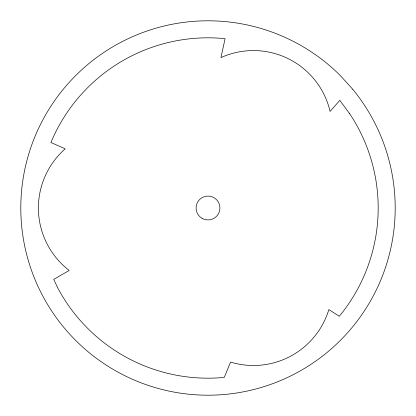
<?xml version="1.0" encoding="UTF-8"?>
<svg xmlns="http://www.w3.org/2000/svg" width="416" height="416" viewBox="0 0 416 416"><rect width="100%" height="100%" fill="white"/><g stroke="black" fill="none" stroke-linecap="round" stroke-linejoin="round"><path stroke-width="0.62" d="M349.721 113.786L339.804 100.35L330.096 111.42A78.707 78.707 0 0 0 220.958 57.595L225.077 38.678A170.18 170.18 0 0 0 50.924 142.506L65.218 148.824A78.707 78.707 0 0 0 69.202 270.442L53.732 279.375L57.725 287.872A170.18 170.18 0 0 0 224.281 377.4L230.568 362.107A78.796 78.796 0 0 0 328.843 309.582L339.3 316.269A170.18 170.18 0 0 0 349.721 113.786L349.279 113.729L349.279 113.183M352.706 89.242L340.371 75.629A187.2 187.2 0 0 0 28.86 153.66A187.2 187.2 0 0 0 244.52 391.602A187.2 187.2 0 0 0 352.706 89.242M202.046 218.317A11.913 11.913 0 0 0 219.913 208A11.913 11.913 0 0 0 202.046 197.683A11.913 11.913 0 0 0 202.046 218.317"/></g></svg>
